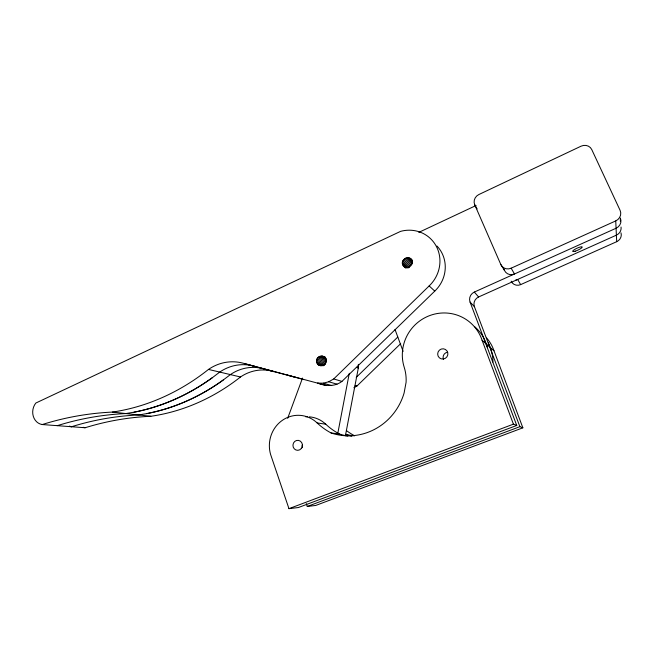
<?xml version="1.0" encoding="UTF-8"?>
<svg xmlns="http://www.w3.org/2000/svg" width="654" height="654" viewBox="0 0 654 654"><rect width="100%" height="100%" fill="white"/><g stroke="black" fill="none" stroke-linecap="round" stroke-linejoin="round"><path stroke-width="0.98" d="M410.475 258.665C416.124 263.006 407.499 271.582 403.256 265.802C399.12 259.924 409.257 254.104 412.511 260.635M317.697 357.861L326.256 360.91L325.193 364.466L316.593 361.515C315.678 355.351 325.798 353.904 326.117 360.338C327.049 366.51 316.912 367.957 316.593 361.515M337.824 433.218L349.293 373.279M345.394 435.719L358.318 368.079A21.263 20.339 -70.7 0 0 358.327 364.368M405.57 258.093L411.799 264.003L409.764 265.565L408.725 267.903L402.406 262.115M287.678 418.307L302.516 378.069M436.97 246.027A32.34 30.803 -48.4 0 1 434.771 291.104L341.928 381.413C334.881 386.841 325.479 386.277 317.623 383.081L323.239 383.187L328.741 381.772L333.753 378.928L429.155 285.929A33.28 31.621 -49 0 0 436.381 246.444A33.28 31.621 -49 0 0 400.575 231.369L35.839 403.036A13.113 11.478 -80.3 0 0 33.28 416.255A13.113 11.478 -80.3 0 0 42.248 424.544L85.118 427.749A339.655 297.268 77.1 0 1 150.829 416.279A199.911 177.177 -66.6 0 0 240.492 376.982A43.123 40.442 -80 0 1 273.977 371.66L244.449 363.583A46.736 43.409 -79.6 0 0 208.487 369.428A215.722 188.548 -66.8 0 1 112.382 412.085A369.126 318.751 77.8 0 0 42.248 424.544M356.217 377.399L397.779 337.047M353.871 387.732L356.97 385.991L400.665 343.652M69.618 426.253A12.451 11.004 -80.4 0 0 71.539 426.735A348.934 304.11 77.3 0 1 138.673 414.955L146.668 413.614A205.078 180.954 -66.6 0 0 223.382 379.9L230.388 374.595A44.268 41.382 -79.8 0 1 264.657 369.109L302.925 379.304M418.805 232.383L476.104 205.487M511.142 268.189L615.741 220.913A8.396 7.823 -21.2 0 0 620.09 210.335L591.756 149.562A8.289 7.627 -27 0 0 581.038 146.194L478.851 194.54A7.913 7.423 -37 0 0 474.706 204.71L500.809 264.486L504.455 270.372A7.766 7.415 -31.2 0 0 514.494 273.985L511.142 268.189A7.995 7.627 -32 0 1 500.809 264.486M347.895 436.071A57.135 55.026 -71.7 0 1 339.369 433.962A65.629 63.373 -69.9 0 1 325.766 424.201L317.141 422.942A30.117 28.539 -84.8 0 0 282.651 420.121A30.117 28.539 -84.8 0 0 270.601 454.456L288.962 508.657L298.371 507.529L516.75 425.452L470.062 302.066A7.905 7.627 -37.3 0 1 474.338 292.06L616.068 228.254A8.142 7.595 -20.6 0 0 620.294 217.986M486.641 338.012A38.112 37.425 -46.2 0 1 493.991 350.781L522.865 427.822L519.897 426.67L474.436 306.701A7.693 7.431 -36.3 0 1 478.597 296.973L616.387 235.162A7.905 7.39 -20.1 0 0 621.055 227.052M511.15 281.171A7.341 7.03 -29.5 0 0 520.658 284.621L616.681 241.694A7.676 7.186 -19.5 0 0 621.006 232.889M288.962 508.657L513.415 424.16L516.75 425.452M306.285 503.621L307.266 506.466L519.897 426.67M522.865 427.822L315.686 505.46L307.266 506.466M212.558 377.53A210.343 184.747 -66.7 0 1 134.045 412.183L125.87 413.557A358.744 311.263 77.6 0 0 57.274 425.672M112.382 412.085L150.829 416.279M317.141 422.942A67.525 65.057 -70 0 0 331.096 432.981L339.369 433.962M345.991 434.248A63.839 61.787 -69.8 0 0 347.192 434.894L354.607 435.777A62.138 60.266 -69.6 0 1 346.734 430.806M208.487 369.428L240.492 376.982M244.449 363.583L326.199 385.435M287.31 375.077L296.376 377.562M323.239 383.187L331.676 385.549M328.741 381.772L337.039 384.176M333.753 378.928L341.928 381.413M355.138 385.435L356.97 385.991M318.285 364.826L321.13 365.782M317.443 363.902L323.158 365.823M316.863 362.774L324.498 365.365M316.65 360.215L325.242 363.207M317.026 358.972L325.602 361.997M318.612 356.953L326.199 359.692M319.716 356.316L326.338 358.727M320.934 355.997L325.643 357.722M322.177 356.013L325.242 357.051M356.438 367.385L358.318 368.079M331.096 432.981A58.786 56.473 -71.8 0 0 404.115 392.964L406.093 382.263A41.39 39.959 -71.3 0 0 404.213 367.286A41.472 40.556 -50.4 0 1 430.659 315.236A41.472 40.556 -50.4 0 1 482.104 340.293L493.991 350.781M403.256 265.802L405.537 267.968M402.651 264.674L406.159 267.854M402.357 263.423L407.27 267.895M429.155 285.929L434.771 291.104M402.79 260.848L409.093 266.677M403.477 259.703L409.764 265.565M404.425 258.763L410.687 264.657M406.837 257.733L412.339 262.998M408.129 257.717L412.241 261.665M409.371 258.036L412.102 260.66M470.062 302.066L474.436 306.701M474.338 292.06L478.597 296.973M474.706 204.71L477.126 208.888M520.658 284.621L517.666 279.454A7.546 7.219 -30.4 0 1 515.785 280.026M503.645 268.524L504.455 270.372M482.104 340.293L513.415 424.16M395.016 329.502L403.126 351.378M615.741 220.913L616.681 241.694M620.319 218.886L620.393 221.592M351.77 436.202A55.582 53.653 -71.7 0 1 347.192 434.894M488.325 342.778A39.175 38.414 -47.7 0 1 490.247 347.487A39.346 38.602 -47.8 0 1 492.928 362.095M443.404 359.054A5.036 4.93 -49.2 0 1 447.565 352.244M474.861 326.861A40.286 39.453 -49.1 0 1 486.298 343.996A40.466 39.649 -49.2 0 1 487.524 347.609M309.342 416.843A29.275 27.828 -85.1 0 1 325.766 424.201M305.712 416.811A29.275 27.828 -85.1 0 1 307.519 416.762M302.467 447.655A4.872 4.627 -85 0 1 302.262 445.145M254.823 366.42A45.469 42.371 -79.7 0 0 219.728 372.085L212.558 377.53A210.179 184.608 -66.7 0 1 134.045 412.175M223.382 379.9A204.923 180.823 -66.6 0 1 146.668 413.614M71.539 426.735A12.639 11.175 -80.4 0 1 69.651 426.204M85.118 427.749A12.148 10.783 -80.5 0 1 83.23 427.275M443.298 359.021A5.183 5.069 -50.4 0 0 446.944 350.838A5.183 5.069 -50.4 0 0 438.123 351.917A5.183 5.069 -50.4 0 0 443.298 359.021M301.322 448.505A5.011 4.75 -84.7 0 0 298.51 440.387A5.011 4.75 -84.7 0 0 293.221 447.074A5.011 4.75 -84.7 0 0 301.322 448.505M575.234 251.185A5.257 1.063 -24.7 0 0 582.232 247.04A5.257 1.063 -24.7 0 0 574.858 249.338A5.257 1.063 -24.7 0 0 575.234 251.185"/></g></svg>
